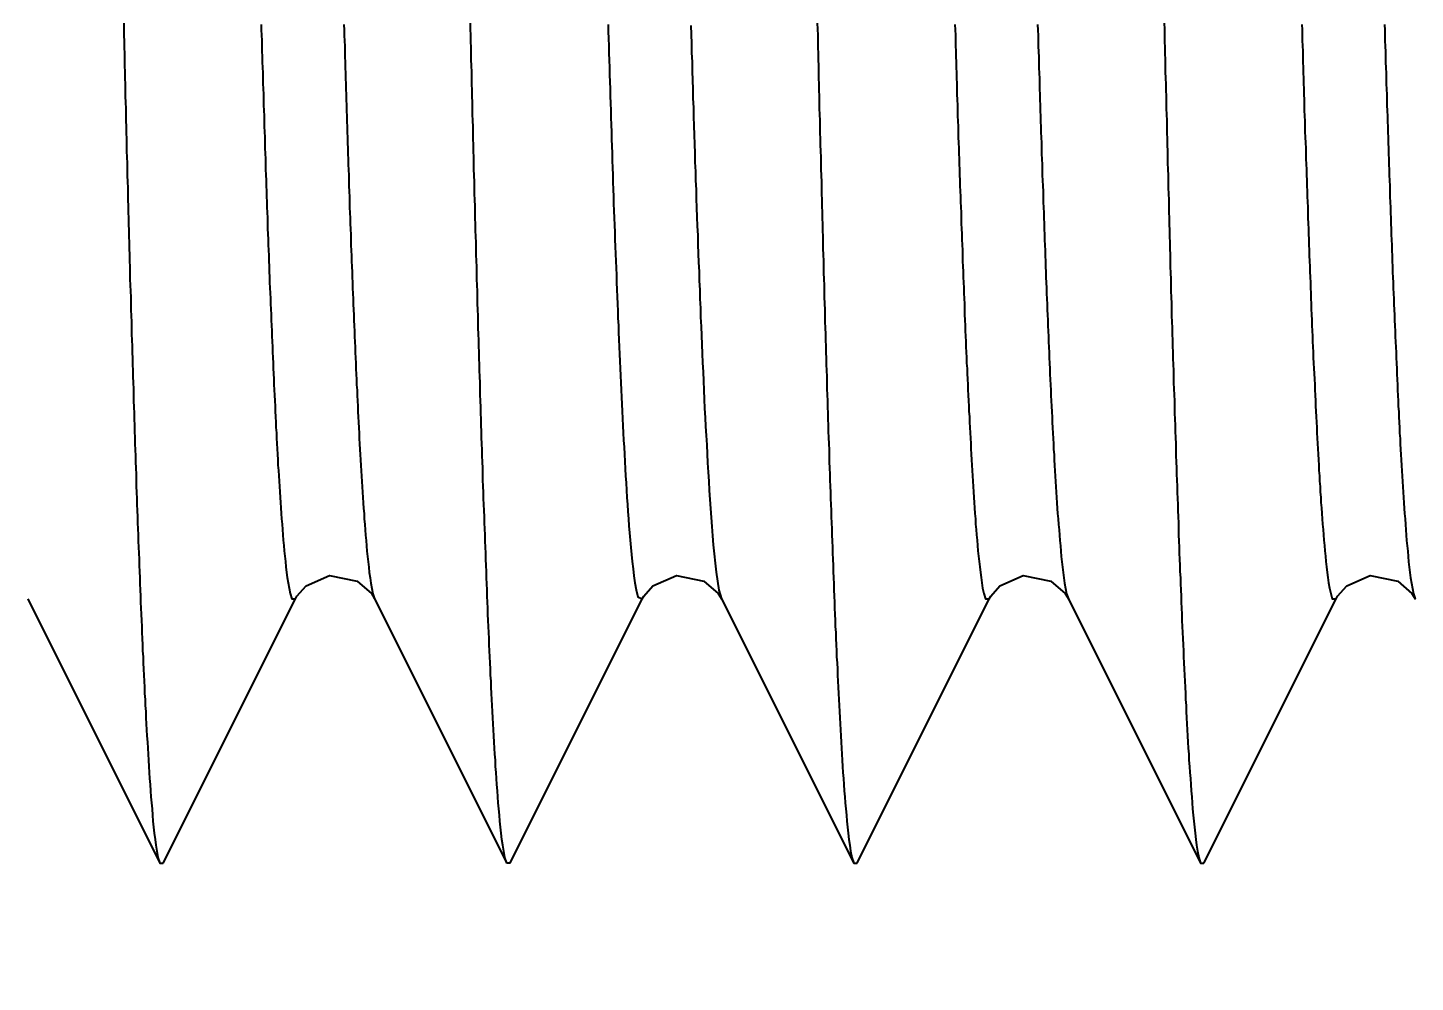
# Model space of a CAD drawing. Header units: millimetres. Extents: x 0 to 3800, y -67 to 2530.
# Drawn here: x 2227.63 to 2233.79, y 875.86 to 880.09 of the extents above; entities that cross this region are included whole.
import ezdxf

# ---------------------------------------------------------------- set-up
doc = ezdxf.new("R2010")
doc.units = ezdxf.units.MM
doc.layers.add('내부선 및 부속', color=4, linetype='Continuous')
doc.layers.add('치수선', color=7, linetype='Continuous')
doc.styles.add('____', font='')
doc.styles.get('____').set_extended_font_data('굴림')
doc.dimstyles.new('MSADIM', dxfattribs={"dimtxt": 33, "dimasz": 17, "dimexe": 10, "dimexo": 7.5, "dimgap": 10, "dimtad": 0, "dimtih": 1, "dimtoh": 1, "dimdec": 0, "dimzin": 1, "dimdsep": 46, "dimtxsty": '____', "dimcen": 11.25, "dimadec": 0, "dimazin": 0, "dimtfac": 1, "dimtdec": 0, "dimtix": 1, "dimtmove": 0, "dimatfit": 3, "dimfxl": 1, "dimtolj": 1, "dimtzin": 1, "dimarcsym": 0})

# ---------------------------------------------------------------- blocks, each defined once
blk = doc.blocks.new('*D36')
at = {"layer": '치수선', "color": 0, "linetype": 'Continuous', "lineweight": -2, "transparency": 16777216}
for p, q in [((2185.0236, 892.8024), (2164.7346, 892.8024)), ((2174.7346, 875.8024), (2174.7346, 782.8857)), ((2174.7346, 644.8024), (2174.7346, 737.2532)), ((2277.0236, 627.8024), (2164.7346, 627.8024))]:
    blk.add_line(p, q, dxfattribs=at)
at = {"layer": '치수선', "color": 0, "linetype": 'Continuous', "transparency": 16777216}
for points in [[(2171.9013, 875.8024), (2177.5679, 875.8024), (2174.7346, 892.8024)], [(2171.9013, 644.8024), (2177.5679, 644.8024), (2174.7346, 627.8024)]]:
    blk.add_solid(points, dxfattribs=at)
at = {"layer": '치수선', "color": 0, "linetype": 'Continuous', "transparency": 16777216, "insert": (2174.7346, 760.0695), "char_height": 25, "attachment_point": 5, "style": '____'}
blk.add_mtext('\\A1;265', dxfattribs=at)
blk = doc.blocks.new('*D37')
at = {"layer": '치수선', "color": 0, "linetype": 'Continuous', "lineweight": -2, "transparency": 16777216}
for p, q in [((2157.2346, 892.8024), (2094.528, 892.8024)), ((2104.528, 875.8024), (2104.528, 597.3935)), ((2104.528, 274.8024), (2104.528, 551.761)), ((2237.0236, 257.8024), (2094.528, 257.8024))]:
    blk.add_line(p, q, dxfattribs=at)
at = {"layer": '치수선', "color": 0, "linetype": 'Continuous', "transparency": 16777216}
for points in [[(2101.6947, 875.8024), (2107.3613, 875.8024), (2104.528, 892.8024)], [(2101.6947, 274.8024), (2107.3613, 274.8024), (2104.528, 257.8024)]]:
    blk.add_solid(points, dxfattribs=at)
at = {"layer": '치수선', "color": 0, "linetype": 'Continuous', "transparency": 16777216, "insert": (2104.528, 574.5773), "char_height": 25, "attachment_point": 5, "style": '____'}
blk.add_mtext('\\A1;635', dxfattribs=at)

msp = doc.modelspace()

# ---------------------------------------------------------------- linework, layer by layer
at = {"layer": '내부선 및 부속', "linetype": 'Continuous'}
for p, q in [((2227.6329, 877.558), (2228.2198, 876.3849)), ((2228.2344, 876.3849), (2228.8212, 877.558)), ((2229.1728, 877.558), (2229.7596, 876.3849)), ((2229.7742, 876.3849), (2230.3611, 877.558)), ((2230.7126, 877.558), (2231.2994, 876.3849)), ((2231.3141, 876.3849), (2231.9009, 877.558)), ((2232.2524, 877.558), (2232.8393, 876.3849)), ((2232.8539, 876.3849), (2233.4407, 877.558)), ((2228.2198, 876.3849), (2228.2344, 876.3849)), ((2229.7742, 876.3849), (2229.7596, 876.3849)), ((2231.2994, 876.3849), (2231.3141, 876.3849)), ((2232.8393, 876.3849), (2232.8539, 876.3849))]:
    msp.add_line(p, q, dxfattribs=at)
at = {"layer": '내부선 및 부속', "linetype": 'Continuous', "flags": 128}
for points in [[(2228.0588, 880.1137), (2228.0588, 880.0867), (2228.0598, 880.0597), (2228.0608, 880.0327), (2228.0608, 880.0057), (2228.0618, 879.9787), (2228.0628, 879.9517), (2228.0628, 879.9237), (2228.0638, 879.8967), (2228.0638, 879.8697), (2228.0648, 879.8427), (2228.0658, 879.8157), (2228.0658, 879.7887), (2228.0668, 879.7617), (2228.0678, 879.7347), (2228.0678, 879.7077), (2228.0688, 879.6807), (2228.0698, 879.6537), (2228.0698, 879.6267), (2228.0708, 879.5997), (2228.0718, 879.5727), (2228.0718, 879.5457), (2228.0728, 879.5187), (2228.0738, 879.4917), (2228.0748, 879.4647), (2228.0748, 879.4377), (2228.0758, 879.4097), (2228.0768, 879.3827), (2228.0768, 879.3557), (2228.0778, 879.3287), (2228.0788, 879.3017), (2228.0788, 879.2747), (2228.0788, 879.2747), (2228.0798, 879.2477), (2228.0808, 879.2207), (2228.0818, 879.1937), (2228.0818, 879.1667), (2228.0828, 879.1397), (2228.0838, 879.1127), (2228.0848, 879.0857), (2228.0848, 879.0587), (2228.0858, 879.0317), (2228.0868, 879.0047), (2228.0868, 878.9777), (2228.0878, 878.9507), (2228.0888, 878.9237), (2228.0898, 878.8967), (2228.0898, 878.8687), (2228.0908, 878.8417), (2228.0918, 878.8147), (2228.0928, 878.7877), (2228.0938, 878.7607), (2228.0938, 878.7337), (2228.0948, 878.7067), (2228.0958, 878.6797), (2228.0968, 878.6527), (2228.0978, 878.6257), (2228.0978, 878.5987), (2228.0988, 878.5717), (2228.0998, 878.5447), (2228.1008, 878.5177), (2228.1018, 878.4907), (2228.1018, 878.4637), (2228.1028, 878.4367), (2228.1038, 878.4097), (2228.1048, 878.3827), (2228.1058, 878.3557), (2228.1068, 878.3287), (2228.1068, 878.3017), (2228.1078, 878.2737), (2228.1088, 878.2467), (2228.1098, 878.2197), (2228.1108, 878.1927), (2228.1118, 878.1657), (2228.1128, 878.1387), (2228.1138, 878.1117), (2228.1148, 878.0847), (2228.1148, 878.0577), (2228.1158, 878.0307), (2228.1168, 878.0037), (2228.1178, 877.9767), (2228.1188, 877.9497), (2228.1198, 877.9227), (2228.1208, 877.8957), (2228.1218, 877.8687), (2228.1228, 877.8417), (2228.1238, 877.8147), (2228.1248, 877.7877), (2228.1258, 877.7607), (2228.1268, 877.7337), (2228.1278, 877.7067), (2228.1288, 877.6797), (2228.1298, 877.6517), (2228.1308, 877.6247), (2228.1318, 877.5977), (2228.1328, 877.5707), (2228.1338, 877.5437), (2228.1348, 877.5167), (2228.1368, 877.4897), (2228.1378, 877.4627), (2228.1388, 877.4357), (2228.1398, 877.4087), (2228.1408, 877.3817), (2228.1418, 877.3547), (2228.1428, 877.3277), (2228.1448, 877.3007), (2228.1458, 877.2737), (2228.1468, 877.2467), (2228.1478, 877.2197), (2228.1498, 877.1927), (2228.1508, 877.1657), (2228.1518, 877.1387), (2228.1538, 877.1117), (2228.1548, 877.0847), (2228.1568, 877.0577), (2228.1578, 877.0307), (2228.1588, 877.0037), (2228.1608, 876.9767), (2228.1618, 876.9497), (2228.1638, 876.9227), (2228.1658, 876.8957), (2228.1668, 876.8687), (2228.1688, 876.8417), (2228.1708, 876.8147), (2228.1718, 876.7877), (2228.1738, 876.7607), (2228.1758, 876.7337), (2228.1778, 876.7067), (2228.1798, 876.6797), (2228.1818, 876.6527), (2228.1848, 876.6257), (2228.1868, 876.5987), (2228.1888, 876.5717), (2228.1888, 876.5717), (2228.1918, 876.5447), (2228.1948, 876.5177), (2228.1988, 876.4907), (2228.2018, 876.4647), (2228.2058, 876.4377), (2228.2108, 876.4107), (2228.2198, 876.3847), (2228.2198, 876.3847)], [(2228.6698, 880.1077), (2228.6698, 880.0837), (2228.6708, 880.0597), (2228.6718, 880.0357), (2228.6718, 880.0127), (2228.6728, 879.9887), (2228.6738, 879.9647), (2228.6738, 879.9407), (2228.6748, 879.9167), (2228.6758, 879.8927), (2228.6768, 879.8687), (2228.6768, 879.8457), (2228.6778, 879.8217), (2228.6788, 879.7977), (2228.6798, 879.7737), (2228.6798, 879.7497), (2228.6808, 879.7257), (2228.6818, 879.7017), (2228.6828, 879.6787), (2228.6828, 879.6547), (2228.6838, 879.6307), (2228.6848, 879.6067), (2228.6858, 879.5827), (2228.6858, 879.5587), (2228.6868, 879.5347), (2228.6878, 879.5117), (2228.6888, 879.4877), (2228.6888, 879.4637), (2228.6898, 879.4397), (2228.6908, 879.4157), (2228.6908, 879.4157), (2228.6918, 879.3917), (2228.6928, 879.3677), (2228.6928, 879.3447), (2228.6938, 879.3207), (2228.6948, 879.2967), (2228.6958, 879.2727), (2228.6968, 879.2487), (2228.6978, 879.2247), (2228.6978, 879.2007), (2228.6988, 879.1777), (2228.6998, 879.1537), (2228.7008, 879.1297), (2228.7018, 879.1057), (2228.7028, 879.0817), (2228.7038, 879.0577), (2228.7048, 879.0347), (2228.7048, 879.0107), (2228.7058, 878.9867), (2228.7068, 878.9627), (2228.7078, 878.9387), (2228.7088, 878.9147), (2228.7098, 878.8907), (2228.7108, 878.8677), (2228.7118, 878.8437), (2228.7128, 878.8197), (2228.7138, 878.7957), (2228.7148, 878.7717), (2228.7158, 878.7477), (2228.7168, 878.7237), (2228.7178, 878.7007), (2228.7188, 878.6767), (2228.7198, 878.6527), (2228.7208, 878.6287), (2228.7218, 878.6047), (2228.7228, 878.5807), (2228.7238, 878.5577), (2228.7248, 878.5337), (2228.7258, 878.5097), (2228.7268, 878.4857), (2228.7278, 878.4617), (2228.7298, 878.4377), (2228.7308, 878.4137), (2228.7318, 878.3907), (2228.7328, 878.3667), (2228.7338, 878.3427), (2228.7348, 878.3187), (2228.7368, 878.2947), (2228.7378, 878.2707), (2228.7388, 878.2477), (2228.7398, 878.2237), (2228.7418, 878.1997), (2228.7428, 878.1757), (2228.7438, 878.1517), (2228.7458, 878.1277), (2228.7468, 878.1047), (2228.7488, 878.0807), (2228.7498, 878.0567), (2228.7518, 878.0327), (2228.7528, 878.0087), (2228.7548, 877.9857), (2228.7558, 877.9617), (2228.7578, 877.9377), (2228.7598, 877.9137), (2228.7618, 877.8897), (2228.7638, 877.8667), (2228.7648, 877.8427), (2228.7668, 877.8187), (2228.7698, 877.7947), (2228.7718, 877.7707), (2228.7738, 877.7477), (2228.7768, 877.7237), (2228.7788, 877.6997), (2228.7818, 877.6757), (2228.7848, 877.6527), (2228.7888, 877.6287), (2228.7928, 877.6057), (2228.7978, 877.5817), (2228.8048, 877.5587), (2228.8208, 877.5577), (2228.8208, 877.5577)], [(2229.0368, 880.1067), (2229.0378, 880.0827), (2229.0378, 880.0587), (2229.0388, 880.0347), (2229.0398, 880.0107), (2229.0398, 879.9867), (2229.0408, 879.9637), (2229.0418, 879.9397), (2229.0418, 879.9157), (2229.0428, 879.8917), (2229.0438, 879.8677), (2229.0448, 879.8437), (2229.0448, 879.8197), (2229.0458, 879.7967), (2229.0468, 879.7727), (2229.0478, 879.7487), (2229.0478, 879.7247), (2229.0488, 879.7007), (2229.0498, 879.6767), (2229.0508, 879.6527), (2229.0508, 879.6297), (2229.0518, 879.6057), (2229.0528, 879.5817), (2229.0538, 879.5577), (2229.0538, 879.5337), (2229.0548, 879.5097), (2229.0558, 879.4857), (2229.0568, 879.4627), (2229.0578, 879.4387), (2229.0578, 879.4387), (2229.0578, 879.4147), (2229.0588, 879.3907), (2229.0598, 879.3667), (2229.0608, 879.3427), (2229.0618, 879.3187), (2229.0618, 879.2957), (2229.0628, 879.2717), (2229.0638, 879.2477), (2229.0648, 879.2237), (2229.0658, 879.1997), (2229.0668, 879.1757), (2229.0668, 879.1517), (2229.0678, 879.1287), (2229.0688, 879.1047), (2229.0698, 879.0807), (2229.0708, 879.0567), (2229.0718, 879.0327), (2229.0728, 879.0087), (2229.0738, 878.9857), (2229.0748, 878.9617), (2229.0748, 878.9377), (2229.0758, 878.9137), (2229.0768, 878.8897), (2229.0778, 878.8657), (2229.0788, 878.8417), (2229.0798, 878.8187), (2229.0808, 878.7947), (2229.0818, 878.7707), (2229.0828, 878.7467), (2229.0838, 878.7227), (2229.0848, 878.6987), (2229.0858, 878.6747), (2229.0868, 878.6517), (2229.0878, 878.6277), (2229.0888, 878.6037), (2229.0898, 878.5797), (2229.0908, 878.5557), (2229.0918, 878.5317), (2229.0928, 878.5087), (2229.0948, 878.4847), (2229.0958, 878.4607), (2229.0968, 878.4367), (2229.0978, 878.4127), (2229.0988, 878.3887), (2229.0998, 878.3657), (2229.1018, 878.3417), (2229.1028, 878.3177), (2229.1038, 878.2937), (2229.1048, 878.2697), (2229.1058, 878.2457), (2229.1078, 878.2217), (2229.1088, 878.1987), (2229.1098, 878.1747), (2229.1118, 878.1507), (2229.1128, 878.1267), (2229.1148, 878.1027), (2229.1158, 878.0797), (2229.1178, 878.0557), (2229.1188, 878.0317), (2229.1208, 878.0077), (2229.1218, 877.9837), (2229.1238, 877.9597), (2229.1258, 877.9367), (2229.1268, 877.9127), (2229.1288, 877.8887), (2229.1308, 877.8647), (2229.1328, 877.8407), (2229.1348, 877.8177), (2229.1368, 877.7937), (2229.1388, 877.7697), (2229.1408, 877.7457), (2229.1438, 877.7227), (2229.1468, 877.6987), (2229.1488, 877.6747), (2229.1528, 877.6517), (2229.1558, 877.6277), (2229.1598, 877.6037), (2229.1648, 877.5807), (2229.1728, 877.5577), (2229.1728, 877.5577)], [(2229.7598, 876.3847), (2229.7508, 876.4107), (2229.7458, 876.4377), (2229.7418, 876.4647), (2229.7378, 876.4907), (2229.7348, 876.5177), (2229.7318, 876.5447), (2229.7288, 876.5717), (2229.7268, 876.5987), (2229.7238, 876.6257), (2229.7218, 876.6527), (2229.7198, 876.6797), (2229.7178, 876.7067), (2229.7158, 876.7337), (2229.7138, 876.7607), (2229.7118, 876.7877), (2229.7098, 876.8147), (2229.7088, 876.8417), (2229.7068, 876.8687), (2229.7048, 876.8957), (2229.7038, 876.9227), (2229.7018, 876.9497), (2229.7008, 876.9767), (2229.6988, 877.0037), (2229.6978, 877.0307), (2229.6958, 877.0577), (2229.6948, 877.0847), (2229.6938, 877.1117), (2229.6918, 877.1387), (2229.6908, 877.1657), (2229.6898, 877.1927), (2229.6878, 877.2197), (2229.6868, 877.2467), (2229.6858, 877.2737), (2229.6848, 877.3007), (2229.6828, 877.3277), (2229.6818, 877.3547), (2229.6808, 877.3817), (2229.6798, 877.4087), (2229.6788, 877.4357), (2229.6768, 877.4627), (2229.6758, 877.4897), (2229.6748, 877.5167), (2229.6738, 877.5437), (2229.6728, 877.5707), (2229.6718, 877.5977), (2229.6708, 877.6247), (2229.6698, 877.6517), (2229.6688, 877.6797), (2229.6678, 877.7067), (2229.6668, 877.7337), (2229.6658, 877.7607), (2229.6648, 877.7877), (2229.6638, 877.8147), (2229.6628, 877.8417), (2229.6618, 877.8687), (2229.6608, 877.8957), (2229.6598, 877.9227), (2229.6588, 877.9497), (2229.6578, 877.9767), (2229.6568, 878.0037), (2229.6558, 878.0307), (2229.6548, 878.0577), (2229.6538, 878.0847), (2229.6528, 878.1117), (2229.6528, 878.1387), (2229.6518, 878.1657), (2229.6508, 878.1927), (2229.6498, 878.2197), (2229.6488, 878.2467), (2229.6478, 878.2737), (2229.6468, 878.3017), (2229.6458, 878.3287), (2229.6458, 878.3557), (2229.6448, 878.3827), (2229.6438, 878.4097), (2229.6428, 878.4367), (2229.6418, 878.4637), (2229.6408, 878.4907), (2229.6408, 878.5177), (2229.6398, 878.5447), (2229.6388, 878.5717), (2229.6378, 878.5987), (2229.6368, 878.6257), (2229.6368, 878.6527), (2229.6358, 878.6797), (2229.6348, 878.7067), (2229.6338, 878.7337), (2229.6328, 878.7607), (2229.6328, 878.7877), (2229.6318, 878.8147), (2229.6308, 878.8417), (2229.6298, 878.8687), (2229.6298, 878.8967), (2229.6288, 878.9237), (2229.6278, 878.9507), (2229.6268, 878.9777), (2229.6268, 879.0047), (2229.6258, 879.0317), (2229.6248, 879.0587), (2229.6238, 879.0857), (2229.6238, 879.0857), (2229.6238, 879.1127), (2229.6228, 879.1397), (2229.6218, 879.1667), (2229.6208, 879.1937), (2229.6208, 879.2207), (2229.6198, 879.2477), (2229.6188, 879.2747), (2229.6188, 879.3017), (2229.6178, 879.3287), (2229.6168, 879.3557), (2229.6158, 879.3827), (2229.6158, 879.4097), (2229.6148, 879.4377), (2229.6138, 879.4647), (2229.6138, 879.4917), (2229.6128, 879.5187), (2229.6118, 879.5457), (2229.6118, 879.5727), (2229.6108, 879.5997), (2229.6098, 879.6267), (2229.6098, 879.6537), (2229.6088, 879.6807), (2229.6078, 879.7077), (2229.6078, 879.7347), (2229.6068, 879.7617), (2229.6058, 879.7887), (2229.6058, 879.8157), (2229.6048, 879.8427), (2229.6038, 879.8697), (2229.6038, 879.8967), (2229.6028, 879.9237), (2229.6018, 879.9517), (2229.6018, 879.9787), (2229.6008, 880.0057), (2229.5998, 880.0327), (2229.5998, 880.0597), (2229.5988, 880.0867), (2229.5978, 880.1137)], [(2230.2088, 880.1077), (2230.2098, 880.0757), (2230.2108, 880.0447), (2230.2118, 880.0127), (2230.2128, 879.9807), (2230.2138, 879.9487), (2230.2148, 879.9167), (2230.2158, 879.8847), (2230.2168, 879.8537), (2230.2178, 879.8217), (2230.2188, 879.7897), (2230.2198, 879.7577), (2230.2208, 879.7257), (2230.2218, 879.6947), (2230.2228, 879.6627), (2230.2238, 879.6307), (2230.2248, 879.5987), (2230.2258, 879.5667), (2230.2268, 879.5357), (2230.2278, 879.5037), (2230.2288, 879.4717), (2230.2298, 879.4397), (2230.2308, 879.4077), (2230.2318, 879.3757), (2230.2328, 879.3447), (2230.2338, 879.3127), (2230.2348, 879.2807), (2230.2368, 879.2487), (2230.2378, 879.2167), (2230.2388, 879.1857), (2230.2398, 879.1537), (2230.2408, 879.1217), (2230.2418, 879.0897), (2230.2428, 879.0577), (2230.2448, 879.0267), (2230.2458, 878.9947), (2230.2468, 878.9627), (2230.2478, 878.9307), (2230.2498, 878.8987), (2230.2508, 878.8677), (2230.2518, 878.8357), (2230.2528, 878.8037), (2230.2548, 878.7717), (2230.2558, 878.7397), (2230.2568, 878.7087), (2230.2588, 878.6767), (2230.2598, 878.6447), (2230.2608, 878.6127), (2230.2628, 878.5807), (2230.2638, 878.5497), (2230.2658, 878.5177), (2230.2668, 878.4857), (2230.2688, 878.4537), (2230.2698, 878.4217), (2230.2718, 878.3907), (2230.2728, 878.3587), (2230.2748, 878.3267), (2230.2758, 878.2947), (2230.2778, 878.2627), (2230.2798, 878.2317), (2230.2818, 878.1997), (2230.2828, 878.1677), (2230.2848, 878.1357), (2230.2868, 878.1047), (2230.2888, 878.0727), (2230.2908, 878.0407), (2230.2928, 878.0087), (2230.2948, 877.9767), (2230.2968, 877.9457), (2230.2998, 877.9137), (2230.3018, 877.8817), (2230.3048, 877.8507), (2230.3068, 877.8187), (2230.3098, 877.7867), (2230.3128, 877.7547), (2230.3158, 877.7237), (2230.3198, 877.6917), (2230.3238, 877.6597), (2230.3278, 877.6287), (2230.3338, 877.5977), (2230.3418, 877.5667), (2230.3608, 877.5577), (2230.3608, 877.5577)], [(2230.5768, 880.1037), (2230.5778, 880.0627), (2230.5788, 880.0227), (2230.5798, 879.9817), (2230.5818, 879.9417), (2230.5828, 879.9007), (2230.5838, 879.8607), (2230.5848, 879.8197), (2230.5858, 879.7797), (2230.5878, 879.7387), (2230.5888, 879.6987), (2230.5898, 879.6577), (2230.5918, 879.6177), (2230.5928, 879.5767), (2230.5938, 879.5367), (2230.5948, 879.4967), (2230.5968, 879.4557), (2230.5978, 879.4157), (2230.5998, 879.3747), (2230.6008, 879.3347), (2230.6018, 879.2937), (2230.6038, 879.2537), (2230.6048, 879.2127), (2230.6068, 879.1727), (2230.6078, 879.1317), (2230.6088, 879.0917), (2230.6108, 879.0507), (2230.6128, 879.0107), (2230.6138, 878.9697), (2230.6158, 878.9297), (2230.6168, 878.8897), (2230.6188, 878.8487), (2230.6198, 878.8087), (2230.6218, 878.7677), (2230.6238, 878.7277), (2230.6248, 878.6867), (2230.6268, 878.6467), (2230.6288, 878.6057), (2230.6308, 878.5657), (2230.6328, 878.5257), (2230.6338, 878.4847), (2230.6358, 878.4447), (2230.6378, 878.4037), (2230.6398, 878.3637), (2230.6418, 878.3227), (2230.6438, 878.2827), (2230.6468, 878.2417), (2230.6488, 878.2017), (2230.6508, 878.1617), (2230.6528, 878.1207), (2230.6558, 878.0807), (2230.6578, 878.0397), (2230.6608, 877.9997), (2230.6638, 877.9597), (2230.6668, 877.9187), (2230.6698, 877.8787), (2230.6728, 877.8377), (2230.6758, 877.7977), (2230.6798, 877.7577), (2230.6838, 877.7167), (2230.6888, 877.6767), (2230.6888, 877.6767), (2230.6948, 877.6367), (2230.7008, 877.5967), (2230.7128, 877.5577), (2230.7128, 877.5577)], [(2231.1378, 880.1137), (2231.1388, 880.0867), (2231.1398, 880.0597), (2231.1398, 880.0327), (2231.1408, 880.0057), (2231.1418, 879.9787), (2231.1418, 879.9517), (2231.1428, 879.9237), (2231.1428, 879.8967), (2231.1438, 879.8697), (2231.1448, 879.8427), (2231.1448, 879.8157), (2231.1458, 879.7887), (2231.1468, 879.7617), (2231.1468, 879.7347), (2231.1478, 879.7077), (2231.1488, 879.6807), (2231.1488, 879.6537), (2231.1498, 879.6267), (2231.1508, 879.5997), (2231.1508, 879.5727), (2231.1518, 879.5457), (2231.1528, 879.5187), (2231.1538, 879.4917), (2231.1538, 879.4647), (2231.1548, 879.4377), (2231.1558, 879.4097), (2231.1558, 879.3827), (2231.1568, 879.3557), (2231.1578, 879.3287), (2231.1578, 879.3017), (2231.1588, 879.2747), (2231.1588, 879.2747), (2231.1598, 879.2477), (2231.1608, 879.2207), (2231.1608, 879.1937), (2231.1618, 879.1667), (2231.1628, 879.1397), (2231.1628, 879.1127), (2231.1638, 879.0857), (2231.1648, 879.0587), (2231.1658, 879.0317), (2231.1658, 879.0047), (2231.1668, 878.9777), (2231.1678, 878.9507), (2231.1688, 878.9237), (2231.1688, 878.8967), (2231.1698, 878.8687), (2231.1708, 878.8417), (2231.1718, 878.8147), (2231.1718, 878.7877), (2231.1728, 878.7607), (2231.1738, 878.7337), (2231.1748, 878.7067), (2231.1758, 878.6797), (2231.1758, 878.6527), (2231.1768, 878.6257), (2231.1778, 878.5987), (2231.1788, 878.5717), (2231.1798, 878.5447), (2231.1798, 878.5177), (2231.1808, 878.4907), (2231.1818, 878.4637), (2231.1828, 878.4367), (2231.1838, 878.4097), (2231.1848, 878.3827), (2231.1848, 878.3557), (2231.1858, 878.3287), (2231.1868, 878.3017), (2231.1878, 878.2737), (2231.1888, 878.2467), (2231.1898, 878.2197), (2231.1908, 878.1927), (2231.1908, 878.1657), (2231.1918, 878.1387), (2231.1928, 878.1117), (2231.1938, 878.0847), (2231.1948, 878.0577), (2231.1958, 878.0307), (2231.1968, 878.0037), (2231.1978, 877.9767), (2231.1988, 877.9497), (2231.1998, 877.9227), (2231.2008, 877.8957), (2231.2018, 877.8687), (2231.2028, 877.8417), (2231.2038, 877.8147), (2231.2048, 877.7877), (2231.2058, 877.7607), (2231.2068, 877.7337), (2231.2078, 877.7067), (2231.2088, 877.6797), (2231.2098, 877.6517), (2231.2108, 877.6247), (2231.2118, 877.5977), (2231.2128, 877.5707), (2231.2138, 877.5437), (2231.2148, 877.5167), (2231.2158, 877.4897), (2231.2168, 877.4627), (2231.2178, 877.4357), (2231.2198, 877.4087), (2231.2208, 877.3817), (2231.2218, 877.3547), (2231.2228, 877.3277), (2231.2238, 877.3007), (2231.2258, 877.2737), (2231.2268, 877.2467), (2231.2278, 877.2197), (2231.2288, 877.1927), (2231.2308, 877.1657), (2231.2318, 877.1387), (2231.2328, 877.1117), (2231.2348, 877.0847), (2231.2358, 877.0577), (2231.2378, 877.0307), (2231.2388, 877.0037), (2231.2408, 876.9767), (2231.2418, 876.9497), (2231.2438, 876.9227), (2231.2448, 876.8957), (2231.2468, 876.8687), (2231.2488, 876.8417), (2231.2498, 876.8147), (2231.2518, 876.7877), (2231.2538, 876.7607), (2231.2558, 876.7337), (2231.2578, 876.7067), (2231.2598, 876.6797), (2231.2618, 876.6527), (2231.2638, 876.6257), (2231.2668, 876.5987), (2231.2688, 876.5717), (2231.2688, 876.5717), (2231.2718, 876.5447), (2231.2748, 876.5177), (2231.2778, 876.4907), (2231.2818, 876.4647), (2231.2858, 876.4377), (2231.2908, 876.4107), (2231.2998, 876.3847), (2231.2998, 876.3847)], [(2231.7488, 880.1077), (2231.7498, 880.0837), (2231.7508, 880.0597), (2231.7508, 880.0357), (2231.7518, 880.0127), (2231.7528, 879.9887), (2231.7528, 879.9647), (2231.7538, 879.9407), (2231.7548, 879.9167), (2231.7558, 879.8927), (2231.7558, 879.8687), (2231.7568, 879.8457), (2231.7578, 879.8217), (2231.7578, 879.7977), (2231.7588, 879.7737), (2231.7598, 879.7497), (2231.7608, 879.7257), (2231.7608, 879.7017), (2231.7618, 879.6787), (2231.7628, 879.6547), (2231.7638, 879.6307), (2231.7638, 879.6067), (2231.7648, 879.5827), (2231.7658, 879.5587), (2231.7668, 879.5347), (2231.7678, 879.5117), (2231.7678, 879.4877), (2231.7688, 879.4637), (2231.7698, 879.4397), (2231.7708, 879.4157), (2231.7708, 879.4157), (2231.7708, 879.3917), (2231.7718, 879.3677), (2231.7728, 879.3447), (2231.7738, 879.3207), (2231.7748, 879.2967), (2231.7758, 879.2727), (2231.7758, 879.2487), (2231.7768, 879.2247), (2231.7778, 879.2007), (2231.7788, 879.1777), (2231.7798, 879.1537), (2231.7808, 879.1297), (2231.7818, 879.1057), (2231.7818, 879.0817), (2231.7828, 879.0577), (2231.7838, 879.0337), (2231.7848, 879.0107), (2231.7858, 878.9867), (2231.7868, 878.9627), (2231.7878, 878.9387), (2231.7888, 878.9147), (2231.7898, 878.8907), (2231.7908, 878.8677), (2231.7918, 878.8437), (2231.7918, 878.8197), (2231.7928, 878.7957), (2231.7938, 878.7717), (2231.7948, 878.7477), (2231.7958, 878.7237), (2231.7968, 878.7007), (2231.7978, 878.6767), (2231.7988, 878.6527), (2231.7998, 878.6287), (2231.8008, 878.6047), (2231.8028, 878.5807), (2231.8038, 878.5577), (2231.8048, 878.5337), (2231.8058, 878.5097), (2231.8068, 878.4857), (2231.8078, 878.4617), (2231.8088, 878.4377), (2231.8098, 878.4137), (2231.8108, 878.3907), (2231.8128, 878.3667), (2231.8138, 878.3427), (2231.8148, 878.3187), (2231.8158, 878.2947), (2231.8178, 878.2707), (2231.8188, 878.2477), (2231.8198, 878.2237), (2231.8208, 878.1997), (2231.8228, 878.1757), (2231.8238, 878.1517), (2231.8248, 878.1277), (2231.8268, 878.1047), (2231.8278, 878.0807), (2231.8298, 878.0567), (2231.8308, 878.0327), (2231.8328, 878.0087), (2231.8348, 877.9857), (2231.8358, 877.9617), (2231.8378, 877.9377), (2231.8398, 877.9137), (2231.8408, 877.8897), (2231.8428, 877.8667), (2231.8448, 877.8427), (2231.8468, 877.8187), (2231.8488, 877.7947), (2231.8508, 877.7707), (2231.8538, 877.7477), (2231.8558, 877.7237), (2231.8588, 877.6997), (2231.8618, 877.6757), (2231.8648, 877.6527), (2231.8678, 877.6287), (2231.8718, 877.6057), (2231.8768, 877.5817), (2231.8838, 877.5587), (2231.9008, 877.5577), (2231.9008, 877.5577)], [(2232.1158, 880.1067), (2232.1168, 880.0827), (2232.1178, 880.0587), (2232.1188, 880.0347), (2232.1188, 880.0107), (2232.1198, 879.9867), (2232.1208, 879.9637), (2232.1208, 879.9397), (2232.1218, 879.9157), (2232.1228, 879.8917), (2232.1238, 879.8677), (2232.1238, 879.8437), (2232.1248, 879.8197), (2232.1258, 879.7967), (2232.1258, 879.7727), (2232.1268, 879.7487), (2232.1278, 879.7247), (2232.1288, 879.7007), (2232.1288, 879.6767), (2232.1298, 879.6527), (2232.1308, 879.6297), (2232.1318, 879.6057), (2232.1328, 879.5817), (2232.1328, 879.5577), (2232.1338, 879.5337), (2232.1348, 879.5097), (2232.1358, 879.4857), (2232.1358, 879.4627), (2232.1368, 879.4387), (2232.1368, 879.4387), (2232.1378, 879.4147), (2232.1388, 879.3907), (2232.1398, 879.3667), (2232.1398, 879.3427), (2232.1408, 879.3187), (2232.1418, 879.2957), (2232.1428, 879.2717), (2232.1438, 879.2477), (2232.1448, 879.2237), (2232.1448, 879.1997), (2232.1458, 879.1757), (2232.1468, 879.1517), (2232.1478, 879.1287), (2232.1488, 879.1047), (2232.1498, 879.0807), (2232.1508, 879.0567), (2232.1508, 879.0327), (2232.1518, 879.0087), (2232.1528, 878.9847), (2232.1538, 878.9617), (2232.1548, 878.9377), (2232.1558, 878.9137), (2232.1568, 878.8897), (2232.1578, 878.8657), (2232.1588, 878.8417), (2232.1598, 878.8187), (2232.1608, 878.7947), (2232.1618, 878.7707), (2232.1628, 878.7467), (2232.1638, 878.7227), (2232.1648, 878.6987), (2232.1658, 878.6747), (2232.1668, 878.6517), (2232.1678, 878.6277), (2232.1688, 878.6037), (2232.1698, 878.5797), (2232.1708, 878.5557), (2232.1718, 878.5317), (2232.1728, 878.5087), (2232.1738, 878.4847), (2232.1748, 878.4607), (2232.1758, 878.4367), (2232.1778, 878.4127), (2232.1788, 878.3887), (2232.1798, 878.3647), (2232.1808, 878.3417), (2232.1818, 878.3177), (2232.1838, 878.2937), (2232.1848, 878.2697), (2232.1858, 878.2457), (2232.1868, 878.2217), (2232.1888, 878.1987), (2232.1898, 878.1747), (2232.1908, 878.1507), (2232.1928, 878.1267), (2232.1938, 878.1027), (2232.1958, 878.0787), (2232.1968, 878.0557), (2232.1988, 878.0317), (2232.1998, 878.0077), (2232.2018, 877.9837), (2232.2028, 877.9597), (2232.2048, 877.9367), (2232.2068, 877.9127), (2232.2088, 877.8887), (2232.2108, 877.8647), (2232.2128, 877.8407), (2232.2148, 877.8177), (2232.2168, 877.7937), (2232.2188, 877.7697), (2232.2208, 877.7457), (2232.2238, 877.7227), (2232.2258, 877.6987), (2232.2288, 877.6747), (2232.2318, 877.6517), (2232.2358, 877.6277), (2232.2398, 877.6037), (2232.2448, 877.5807), (2232.2528, 877.5577), (2232.2528, 877.5577)], [(2232.6778, 880.1137), (2232.6788, 880.0867), (2232.6788, 880.0597), (2232.6798, 880.0327), (2232.6808, 880.0057), (2232.6808, 879.9787), (2232.6818, 879.9517), (2232.6828, 879.9237), (2232.6828, 879.8967), (2232.6838, 879.8697), (2232.6848, 879.8427), (2232.6848, 879.8157), (2232.6858, 879.7887), (2232.6868, 879.7617), (2232.6868, 879.7347), (2232.6878, 879.7077), (2232.6888, 879.6807), (2232.6888, 879.6537), (2232.6898, 879.6267), (2232.6908, 879.5997), (2232.6908, 879.5727), (2232.6918, 879.5457), (2232.6928, 879.5187), (2232.6928, 879.4917), (2232.6938, 879.4647), (2232.6948, 879.4377), (2232.6948, 879.4097), (2232.6958, 879.3827), (2232.6968, 879.3557), (2232.6978, 879.3287), (2232.6978, 879.3017), (2232.6988, 879.2747), (2232.6988, 879.2747), (2232.6998, 879.2477), (2232.6998, 879.2207), (2232.7008, 879.1937), (2232.7018, 879.1667), (2232.7028, 879.1397), (2232.7028, 879.1127), (2232.7038, 879.0857), (2232.7048, 879.0587), (2232.7048, 879.0317), (2232.7058, 879.0047), (2232.7068, 878.9777), (2232.7078, 878.9507), (2232.7078, 878.9237), (2232.7088, 878.8967), (2232.7098, 878.8687), (2232.7108, 878.8417), (2232.7108, 878.8147), (2232.7118, 878.7877), (2232.7128, 878.7607), (2232.7138, 878.7337), (2232.7148, 878.7067), (2232.7148, 878.6797), (2232.7158, 878.6527), (2232.7168, 878.6257), (2232.7178, 878.5987), (2232.7188, 878.5717), (2232.7188, 878.5447), (2232.7198, 878.5177), (2232.7208, 878.4907), (2232.7218, 878.4637), (2232.7228, 878.4367), (2232.7238, 878.4097), (2232.7238, 878.3827), (2232.7248, 878.3557), (2232.7258, 878.3287), (2232.7268, 878.3017), (2232.7278, 878.2737), (2232.7288, 878.2467), (2232.7298, 878.2197), (2232.7298, 878.1927), (2232.7308, 878.1657), (2232.7318, 878.1387), (2232.7328, 878.1117), (2232.7338, 878.0847), (2232.7348, 878.0577), (2232.7358, 878.0307), (2232.7368, 878.0037), (2232.7378, 877.9767), (2232.7388, 877.9497), (2232.7398, 877.9227), (2232.7408, 877.8957), (2232.7418, 877.8687), (2232.7418, 877.8417), (2232.7428, 877.8147), (2232.7438, 877.7877), (2232.7448, 877.7607), (2232.7458, 877.7337), (2232.7468, 877.7067), (2232.7478, 877.6797), (2232.7498, 877.6517), (2232.7508, 877.6247), (2232.7518, 877.5977), (2232.7528, 877.5707), (2232.7538, 877.5437), (2232.7548, 877.5167), (2232.7558, 877.4897), (2232.7568, 877.4627), (2232.7578, 877.4357), (2232.7588, 877.4087), (2232.7608, 877.3817), (2232.7618, 877.3547), (2232.7628, 877.3277), (2232.7638, 877.3007), (2232.7648, 877.2737), (2232.7668, 877.2467), (2232.7678, 877.2197), (2232.7688, 877.1927), (2232.7708, 877.1657), (2232.7718, 877.1387), (2232.7728, 877.1117), (2232.7748, 877.0847), (2232.7758, 877.0577), (2232.7768, 877.0307), (2232.7788, 877.0037), (2232.7798, 876.9767), (2232.7818, 876.9497), (2232.7828, 876.9227), (2232.7848, 876.8957), (2232.7868, 876.8687), (2232.7878, 876.8417), (2232.7898, 876.8147), (2232.7918, 876.7877), (2232.7938, 876.7607), (2232.7958, 876.7337), (2232.7978, 876.7067), (2232.7998, 876.6797), (2232.8018, 876.6527), (2232.8038, 876.6257), (2232.8058, 876.5987), (2232.8088, 876.5717), (2232.8088, 876.5717), (2232.8118, 876.5447), (2232.8148, 876.5177), (2232.8178, 876.4907), (2232.8218, 876.4647), (2232.8258, 876.4377), (2232.8308, 876.4107), (2232.8388, 876.3847), (2232.8388, 876.3847)], [(2233.2888, 880.1077), (2233.2898, 880.0837), (2233.2898, 880.0597), (2233.2908, 880.0357), (2233.2918, 880.0127), (2233.2928, 879.9887), (2233.2928, 879.9647), (2233.2938, 879.9407), (2233.2948, 879.9167), (2233.2948, 879.8927), (2233.2958, 879.8687), (2233.2968, 879.8457), (2233.2978, 879.8217), (2233.2978, 879.7977), (2233.2988, 879.7737), (2233.2998, 879.7497), (2233.2998, 879.7257), (2233.3008, 879.7017), (2233.3018, 879.6787), (2233.3028, 879.6547), (2233.3028, 879.6307), (2233.3038, 879.6067), (2233.3048, 879.5827), (2233.3058, 879.5587), (2233.3068, 879.5347), (2233.3068, 879.5117), (2233.3078, 879.4877), (2233.3088, 879.4637), (2233.3098, 879.4397), (2233.3108, 879.4157), (2233.3108, 879.4157), (2233.3108, 879.3917), (2233.3118, 879.3677), (2233.3128, 879.3447), (2233.3138, 879.3207), (2233.3148, 879.2967), (2233.3148, 879.2727), (2233.3158, 879.2487), (2233.3168, 879.2247), (2233.3178, 879.2007), (2233.3188, 879.1777), (2233.3198, 879.1537), (2233.3198, 879.1297), (2233.3208, 879.1057), (2233.3218, 879.0817), (2233.3228, 879.0577), (2233.3238, 879.0337), (2233.3248, 879.0107), (2233.3258, 878.9867), (2233.3268, 878.9627), (2233.3278, 878.9387), (2233.3288, 878.9147), (2233.3288, 878.8907), (2233.3298, 878.8677), (2233.3308, 878.8437), (2233.3318, 878.8197), (2233.3328, 878.7957), (2233.3338, 878.7717), (2233.3348, 878.7477), (2233.3358, 878.7237), (2233.3368, 878.7007), (2233.3378, 878.6767), (2233.3388, 878.6527), (2233.3398, 878.6287), (2233.3408, 878.6047), (2233.3418, 878.5807), (2233.3428, 878.5577), (2233.3448, 878.5337), (2233.3458, 878.5097), (2233.3468, 878.4857), (2233.3478, 878.4617), (2233.3488, 878.4377), (2233.3498, 878.4137), (2233.3508, 878.3907), (2233.3518, 878.3667), (2233.3538, 878.3427), (2233.3548, 878.3187), (2233.3558, 878.2947), (2233.3568, 878.2707), (2233.3588, 878.2477), (2233.3598, 878.2237), (2233.3608, 878.1997), (2233.3628, 878.1757), (2233.3638, 878.1517), (2233.3648, 878.1277), (2233.3668, 878.1047), (2233.3678, 878.0807), (2233.3698, 878.0567), (2233.3708, 878.0327), (2233.3728, 878.0087), (2233.3738, 877.9857), (2233.3758, 877.9617), (2233.3778, 877.9377), (2233.3788, 877.9137), (2233.3808, 877.8897), (2233.3828, 877.8667), (2233.3848, 877.8427), (2233.3868, 877.8187), (2233.3888, 877.7947), (2233.3908, 877.7707), (2233.3938, 877.7477), (2233.3958, 877.7237), (2233.3988, 877.6997), (2233.4008, 877.6757), (2233.4048, 877.6527), (2233.4078, 877.6287), (2233.4118, 877.6057), (2233.4168, 877.5817), (2233.4238, 877.5587), (2233.4408, 877.5577), (2233.4408, 877.5577)], [(2233.6558, 880.1067), (2233.6568, 880.0827), (2233.6578, 880.0587), (2233.6578, 880.0347), (2233.6588, 880.0107), (2233.6598, 879.9867), (2233.6608, 879.9637), (2233.6608, 879.9397), (2233.6618, 879.9157), (2233.6628, 879.8917), (2233.6628, 879.8677), (2233.6638, 879.8437), (2233.6648, 879.8197), (2233.6658, 879.7967), (2233.6658, 879.7727), (2233.6668, 879.7487), (2233.6678, 879.7247), (2233.6688, 879.7007), (2233.6688, 879.6767), (2233.6698, 879.6527), (2233.6708, 879.6297), (2233.6718, 879.6057), (2233.6718, 879.5817), (2233.6728, 879.5577), (2233.6738, 879.5337), (2233.6748, 879.5097), (2233.6748, 879.4857), (2233.6758, 879.4627), (2233.6768, 879.4387), (2233.6768, 879.4387), (2233.6778, 879.4147), (2233.6788, 879.3907), (2233.6788, 879.3667), (2233.6798, 879.3427), (2233.6808, 879.3187), (2233.6818, 879.2957), (2233.6828, 879.2717), (2233.6838, 879.2477), (2233.6838, 879.2237), (2233.6848, 879.1997), (2233.6858, 879.1757), (2233.6868, 879.1517), (2233.6878, 879.1287), (2233.6888, 879.1047), (2233.6898, 879.0807), (2233.6898, 879.0567), (2233.6908, 879.0327), (2233.6918, 879.0087), (2233.6928, 878.9847), (2233.6938, 878.9617), (2233.6948, 878.9377), (2233.6958, 878.9137), (2233.6968, 878.8897), (2233.6978, 878.8657), (2233.6988, 878.8417), (2233.6998, 878.8187), (2233.7008, 878.7947), (2233.7018, 878.7707), (2233.7028, 878.7467), (2233.7038, 878.7227), (2233.7048, 878.6987), (2233.7058, 878.6747), (2233.7068, 878.6517), (2233.7078, 878.6277), (2233.7088, 878.6037), (2233.7098, 878.5797), (2233.7108, 878.5557), (2233.7118, 878.5317), (2233.7128, 878.5087), (2233.7138, 878.4847), (2233.7148, 878.4607), (2233.7158, 878.4367), (2233.7168, 878.4127), (2233.7188, 878.3887), (2233.7198, 878.3647), (2233.7208, 878.3417), (2233.7218, 878.3177), (2233.7228, 878.2937), (2233.7248, 878.2697), (2233.7258, 878.2457), (2233.7268, 878.2217), (2233.7288, 878.1987), (2233.7298, 878.1747), (2233.7308, 878.1507), (2233.7328, 878.1267), (2233.7338, 878.1027), (2233.7358, 878.0787), (2233.7368, 878.0557), (2233.7388, 878.0317), (2233.7398, 878.0077), (2233.7418, 877.9837), (2233.7428, 877.9597), (2233.7448, 877.9367), (2233.7468, 877.9127), (2233.7488, 877.8887), (2233.7498, 877.8647), (2233.7518, 877.8407), (2233.7538, 877.8177), (2233.7558, 877.7937), (2233.7588, 877.7697), (2233.7608, 877.7457), (2233.7628, 877.7227), (2233.7658, 877.6987), (2233.7688, 877.6747), (2233.7718, 877.6517), (2233.7758, 877.6277), (2233.7798, 877.6037), (2233.7838, 877.5807), (2233.7918, 877.5577), (2233.7918, 877.5577)], [(2228.8212, 877.5579), (2228.828, 877.5701), (2228.8684, 877.616), (2228.9727, 877.6621), (2229.0951, 877.637), (2229.1583, 877.5816), (2229.1728, 877.5581)], [(2230.361, 877.5579), (2230.3678, 877.5701), (2230.4083, 877.616), (2230.5125, 877.6621), (2230.6349, 877.637), (2230.6981, 877.5816), (2230.7126, 877.5581)], [(2231.9008, 877.5579), (2231.9076, 877.5701), (2231.9481, 877.616), (2232.0523, 877.6621), (2232.1748, 877.637), (2232.2379, 877.5816), (2232.2524, 877.5581)], [(2233.4407, 877.5579), (2233.4475, 877.5701), (2233.4879, 877.616), (2233.5922, 877.6621), (2233.7146, 877.637), (2233.7777, 877.5816), (2233.7922, 877.5581)]]:
    msp.add_lwpolyline(points, dxfattribs=at)

# ---------------------------------------------------------------- dimensions: what is measured, and where the dimension line sits
at = {"layer": '치수선', "linetype": 'Continuous'}
for base, p1, p2, picture, middle in [((2104.528, 257.8024), (2164.7346, 892.8024), (2244.5236, 257.8024), '*D37', (2104.528, 574.5773)), ((2174.7346, 627.8024), (2192.5236, 892.8024), (2284.5236, 627.8024), '*D36', (2174.7346, 760.0695))]:
    dim = msp.add_linear_dim(base=base, p1=p1, p2=p2, angle=90, dimstyle='MSADIM', override={"dimtxt": 25}, dxfattribs=at)
    dim.commit()
    dim.dimension.update_dxf_attribs({"geometry": picture, "text_midpoint": middle, "dimtype": 160})

doc.saveas('drawing.dxf')
